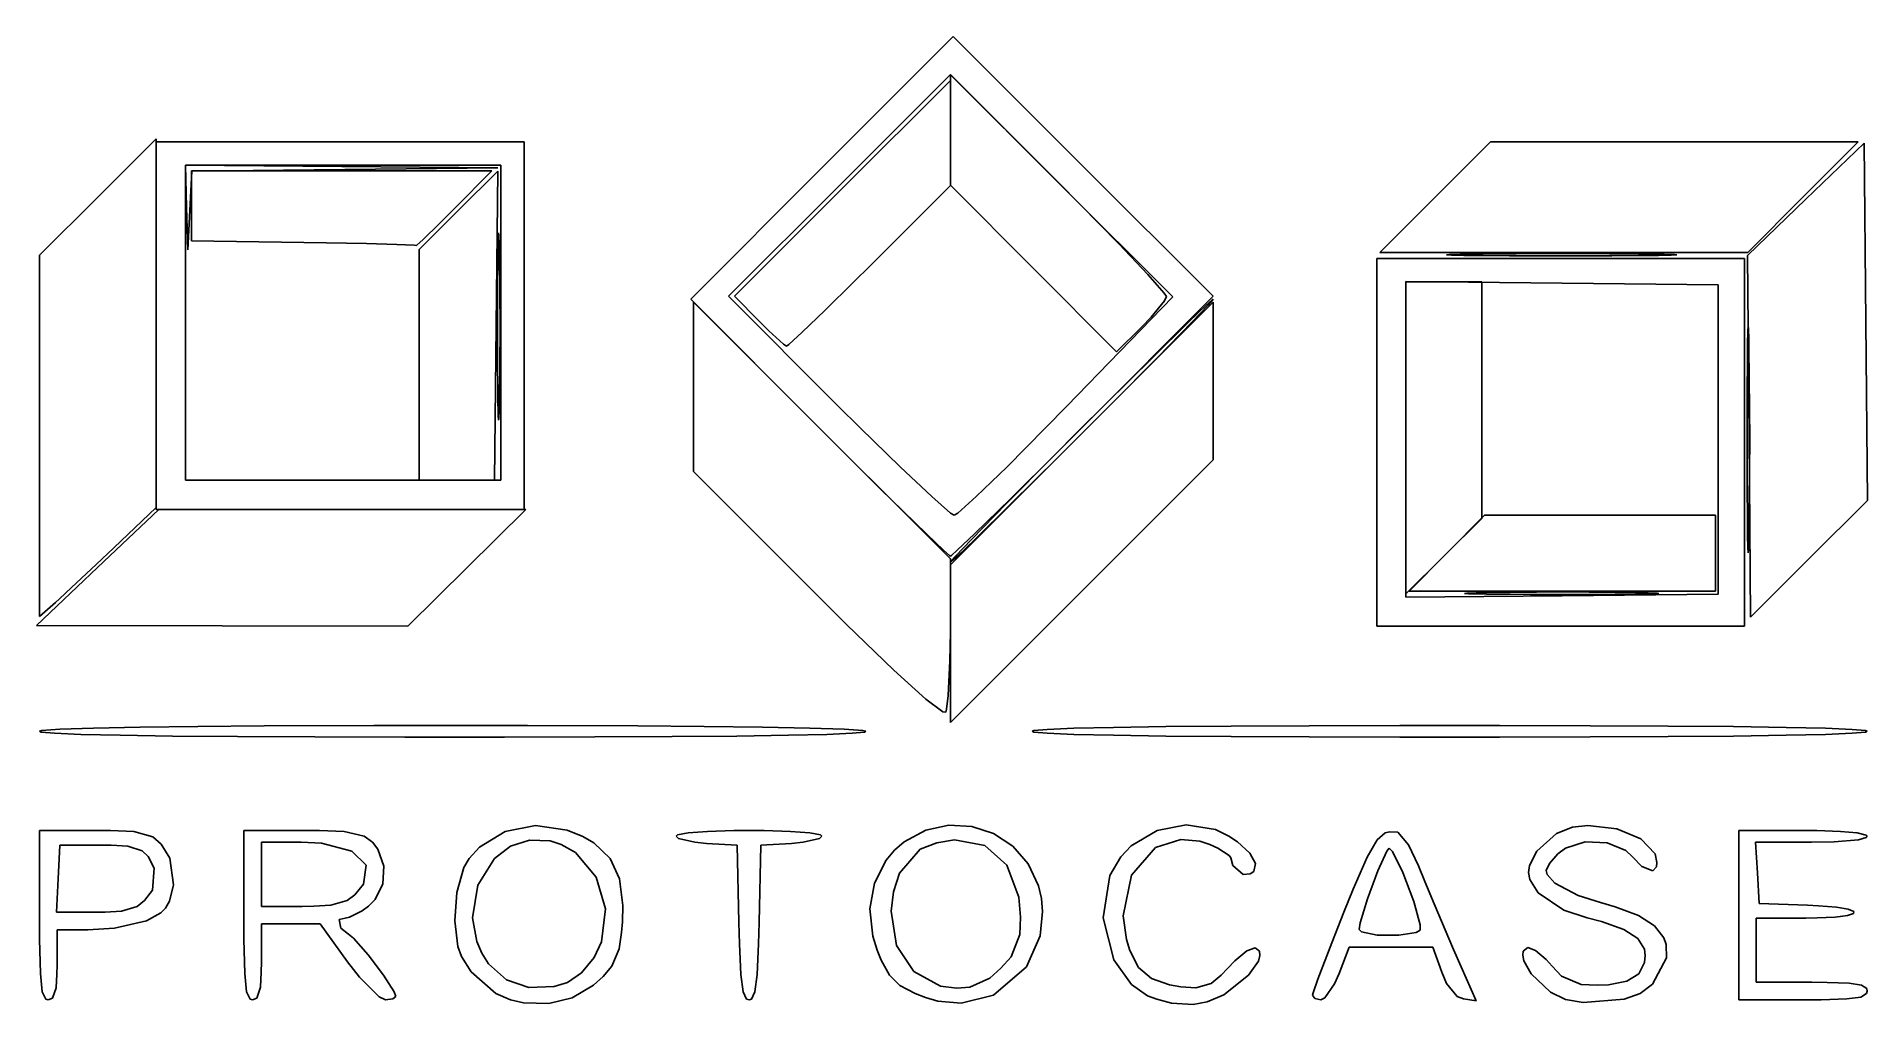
# Model space of a CAD drawing. Extents: x 6 to 319, y 3 to 169.
import ezdxf

# ---------------------------------------------------------------- set-up
doc = ezdxf.new("R2010")
doc.units = 0

msp = doc.modelspace()

# ---------------------------------------------------------------- linework, layer by layer
for p, q in [((140.000184, 146.161912), (162.48351, 168.661907)), ((162.48351, 168.661907), (184.741845, 146.420062)), ((162.006627, 162.148608), (143.003189, 143.164913)), ((143.513735, 142.675448), (162, 161.141454)), ((162, 152.664102), (162, 162.141454)), ((162, 162.141454), (180.5, 143.661728)), ((162, 161.141454), (162, 152.138194)), ((181.033767, 143.121467), (162.006627, 162.148608)), ((16, 141.161728), (26, 151.124205)), ((26, 151.124205), (26, 119.575038)), ((26, 119.161728), (26, 150.661728)), ((26, 150.661728), (57.5, 150.661728)), ((57.5, 150.661728), (89, 150.661728)), ((89, 150.661728), (89, 119.161728)), ((162, 143.18675), (162, 152.664102)), ((162, 152.138194), (162, 143.134934)), ((245, 141.161728), (254.460499, 150.661728)), ((254.460499, 150.661728), (285.960499, 150.661728)), ((285.960499, 150.661728), (317.460499, 150.661728)), ((317.460499, 150.661728), (308, 141.161728)), ((308.5, 140.796543), (318.5, 150.431357)), ((318.5, 150.431357), (318.764783, 119.817423)), ((31.19586, 139.411728), (31, 146.661728)), ((31, 146.661728), (57.75, 146.429063)), ((58, 146.661728), (31, 146.661728)), ((31, 146.661728), (31, 119.661728)), ((32.090627, 145.628698), (31.741174, 138.895213)), ((32, 139.683321), (32, 145.661728)), ((32, 145.661728), (57.721112, 145.661728)), ((58.295313, 145.912548), (32.090627, 145.628698)), ((57.721112, 145.661728), (83.442223, 145.661728)), ((57.75, 146.429063), (84.5, 146.196399)), ((85, 146.661728), (58, 146.661728)), ((84.5, 146.196399), (58.295313, 145.912548)), ((83.442223, 145.661728), (77, 139.161728)), ((77.75, 138.914996), (84.5, 145.614626)), ((84.5, 145.614626), (84.21812, 119.138177)), ((85, 119.661728), (85, 146.661728)), ((117.516858, 123.661918), (140.000184, 146.161912)), ((184.741845, 146.420062), (207.000179, 124.178218)), ((6, 131.199251), (16, 141.161728)), ((143.003189, 143.164913), (123.99975, 124.181219)), ((125.02747, 124.209441), (143.513735, 142.675448)), ((162, 143.134934), (148.237057, 129.398331)), ((176.224735, 128.936592), (162, 143.18675)), ((180.5, 143.661728), (184.21626, 139.928071)), ((200.060908, 124.094327), (181.033767, 143.121467)), ((235.539501, 131.661728), (245, 141.161728)), ((308, 141.161728), (298.539501, 131.661728)), ((31.391721, 132.161728), (31.19586, 139.411728)), ((31.741174, 138.895213), (31.391721, 132.161728)), ((32, 133.704913), (32, 139.683321)), ((71, 132.215367), (77.75, 138.914996)), ((77, 139.161728), (74.496326, 136.655819)), ((184.21626, 139.928071), (190.824951, 133.167805)), ((298.5, 131.161728), (308.5, 140.796543)), ((74.496326, 136.655819), (71.649123, 133.876094)), ((84.549998, 134.349527), (84.599724, 135.033075)), ((84.599724, 135.033075), (84.655523, 134.625108)), ((51.25, 133.410417), (32, 133.704913)), ((55.117509, 133.346624), (51.25, 133.410417)), ((61.998481, 133.207135), (55.117509, 133.346624)), ((67.213571, 133.06604), (61.998481, 133.207135)), ((70.13019, 132.940454), (67.213571, 133.06604)), ((70.528888, 132.888824), (70.13019, 132.940454)), ((70.666178, 132.975871), (70.528888, 132.888824)), ((71.649123, 133.876094), (70.666178, 132.975871)), ((71, 112.438547), (71, 132.215367)), ((84.489595, 131.39148), (84.549998, 134.349527)), ((84.655523, 134.625108), (84.716114, 133.073573)), ((84.716114, 133.073573), (84.747807, 131.852701)), ((84.747807, 131.852701), (84.875816, 118.725228)), ((190.824951, 133.167805), (195.829346, 127.88434)), ((6, 100.256176), (6, 131.199251)), ((84.442261, 124.11294), (84.489595, 131.39148)), ((148.237057, 129.398331), (145.461578, 126.638937)), ((190.449469, 114.686433), (176.224735, 128.936592)), ((235, 99.161728), (235, 130.661728)), ((235, 130.661728), (266.5, 130.661728)), ((267.039501, 131.661728), (235.539501, 131.661728)), ((246.930711, 131.266674), (247.420757, 131.320761)), ((247.782745, 131.218485), (246.930711, 131.266674)), ((247.420757, 131.320761), (249.317225, 131.379505)), ((249.912519, 131.177434), (247.782745, 131.218485)), ((249.317225, 131.379505), (250.812975, 131.410236)), ((253.255692, 131.144761), (249.912519, 131.177434)), ((250.812975, 131.410236), (266.942077, 131.534448)), ((257.747921, 131.121705), (253.255692, 131.144761)), ((263.324866, 131.109508), (257.747921, 131.121705)), ((266.5, 131.107869), (263.324866, 131.109508)), ((269.678382, 131.109364), (266.5, 131.107869)), ((266.5, 130.661728), (298, 130.661728)), ((266.942077, 131.534448), (282.812975, 131.409508)), ((298.539501, 131.661728), (267.039501, 131.661728)), ((275.280343, 131.121307), (269.678382, 131.109364)), ((279.820145, 131.144156), (275.280343, 131.121307)), ((283.230879, 131.176676), (279.820145, 131.144156)), ((282.812975, 131.409508), (284.24496, 131.37871)), ((285.445636, 131.217629), (283.230879, 131.176676)), ((284.24496, 131.37871), (286.019585, 131.319883)), ((286.397508, 131.265777), (285.445636, 131.217629)), ((286.019585, 131.319883), (286.397508, 131.265777)), ((298, 130.661728), (298, 99.161728)), ((298.764783, 100.182608), (298.5, 131.161728)), ((145.461578, 126.638937), (140.465245, 121.731858)), ((195.829346, 127.88434), (198.622412, 124.718557)), ((266.75, 126.428061), (240, 126.694395)), ((240, 126.694395), (240, 99.661728)), ((240, 99.940616), (240, 126.661728)), ((240, 126.661728), (246.5, 126.661728)), ((246.5, 126.661728), (253, 126.661728)), ((253, 126.661728), (253, 106.38284)), ((293.5, 126.161728), (266.75, 126.428061)), ((293.5, 99.661728), (293.5, 126.161728)), ((84.435703, 119.161728), (84.442261, 124.11294)), ((139.499905, 101.661823), (117.516858, 123.661918)), ((118, 108.66173), (118, 123.14468)), ((118, 123.14468), (140, 101.161728)), ((123.99975, 124.181219), (142.740005, 105.421473)), ((129.221943, 119.935585), (125.02747, 124.209441)), ((181.943432, 105.378027), (200.060908, 124.094327)), ((184.5, 100.661728), (207, 123.145059)), ((207.000179, 124.178218), (184.758424, 101.919973)), ((198.662655, 123.390549), (196.38474, 120.594464)), ((198.622412, 124.718557), (199, 124.130073)), ((199, 124.130073), (198.662655, 123.390549)), ((202.850934, 119.805527), (205.819863, 122.645767)), ((206.116384, 122.645767), (203.40904, 119.805527)), ((205.819863, 122.645767), (206.815754, 123.544998)), ((206.917622, 123.544998), (206.116384, 122.645767)), ((206.815754, 123.544998), (206.983331, 123.661728)), ((206.983331, 123.661728), (206.917622, 123.544998)), ((207, 123.145059), (207, 109.645059)), ((26, 119.575038), (26, 88.025872)), ((26, 87.661728), (26, 119.161728)), ((31, 119.661728), (31, 92.661728)), ((84.441865, 114.197901), (84.435703, 119.161728)), ((85, 92.661728), (85, 119.661728)), ((89, 119.161728), (89, 87.661728)), ((130.892308, 118.276126), (129.221943, 119.935585)), ((140.465245, 121.731858), (136.599204, 118.015999)), ((196.38474, 120.594464), (194.724735, 118.882288)), ((196.633764, 113.719101), (202.850934, 119.805527)), ((203.40904, 119.805527), (197.462377, 113.719101)), ((318.764783, 119.817423), (319.029566, 89.203489)), ((84.21812, 119.138177), (83.936241, 92.661728)), ((84.875816, 118.725228), (84.746768, 105.852701)), ((133.408952, 115.998962), (130.892308, 118.276126)), ((136.599204, 118.015999), (134.332403, 115.942094)), ((194.724735, 118.882288), (190.449469, 114.686433)), ((298.482086, 112.73642), (298.514756, 116.060608)), ((298.514756, 116.060608), (298.555851, 118.198932)), ((298.555851, 118.198932), (298.604128, 119.086792)), ((298.604128, 119.086792), (298.658347, 118.659589)), ((298.658347, 118.659589), (298.717266, 116.852722)), ((298.717266, 116.852722), (298.7481, 115.411728)), ((84.488614, 106.82605), (84.441865, 114.197901)), ((133.945265, 115.661728), (133.408952, 115.998962)), ((134.332403, 115.942094), (133.945265, 115.661728)), ((188.526632, 105.681503), (196.633764, 113.719101)), ((197.462377, 113.719101), (189.506222, 105.681503)), ((298.7481, 115.411728), (298.872958, 99.661728)), ((71, 92.661728), (71, 112.438547)), ((298.459081, 108.290967), (298.482086, 112.73642)), ((84.548775, 103.748428), (84.488614, 106.82605)), ((118, 94.17878), (118, 108.66173)), ((207, 109.645059), (207, 96.145059)), ((298.446984, 102.788849), (298.459081, 108.290967)), ((84.598443, 102.966303), (84.548775, 103.748428)), ((84.71498, 104.694789), (84.65427, 103.26356)), ((84.746768, 105.852701), (84.71498, 104.694789)), ((142.740005, 105.421473), (146.528465, 101.653036)), ((178.280076, 101.618318), (181.943432, 105.378027)), ((184, 101.161728), (188.526632, 105.681503)), ((189.506222, 105.681503), (185, 101.161728)), ((253, 106.38284), (253, 86.103951)), ((84.65427, 103.26356), (84.598443, 102.966303)), ((143.926385, 97.242468), (139.499905, 101.661823)), ((140, 101.161728), (162, 79.178776)), ((146.528465, 101.653036), (153.400054, 94.951557)), ((162, 78.178397), (184.5, 100.661728)), ((171.63096, 94.932358), (178.280076, 101.618318)), ((179.493778, 96.641953), (184, 101.161728)), ((184.758424, 101.919973), (180.279975, 97.448761)), ((185, 101.161728), (180.473368, 96.641953)), ((298.445414, 99.661728), (298.446984, 102.788849)), ((6, 69.3131), (6, 100.256176)), ((151.857347, 89.383449), (143.926385, 97.242468)), ((180.279975, 97.448761), (172.256596, 89.497525)), ((235, 67.661728), (235, 99.161728)), ((240, 73.219505), (240, 99.940616)), ((240, 99.661728), (240, 72.629061)), ((293.5, 73.161728), (293.5, 99.661728)), ((298, 99.161728), (298, 67.661728)), ((298.446984, 96.534607), (298.445414, 99.661728)), ((298.872958, 99.661728), (298.7481, 83.911728)), ((299.029566, 69.203489), (298.764783, 100.182608)), ((139.210204, 72.951354), (118, 94.17878)), ((153.400054, 94.951557), (158.786704, 89.876899)), ((166.412776, 89.869453), (171.63096, 94.932358)), ((171.537623, 88.604355), (179.493778, 96.641953)), ((180.473368, 96.641953), (172.366236, 88.604355)), ((207, 96.145059), (184.5, 73.661728)), ((298.459081, 91.032489), (298.446984, 96.534607)), ((31, 92.661728), (58, 92.661728)), ((58, 92.661728), (85, 92.661728)), ((77.46812, 92.661728), (71, 92.661728)), ((83.936241, 92.661728), (77.46812, 92.661728)), ((298.482086, 86.587036), (298.459081, 91.032489)), ((26, 88.025872), (18.731213, 81.0938)), ((157.943747, 83.432252), (151.857347, 89.383449)), ((158.786704, 89.876899), (162.035016, 87.044617)), ((163.25849, 87.043731), (166.412776, 89.869453)), ((165.59096, 82.517929), (171.537623, 88.604355)), ((172.256596, 89.497525), (166.100213, 83.476495)), ((172.366236, 88.604355), (166.149066, 82.517929)), ((319.029566, 89.203489), (309.029566, 79.203489)), ((15.951731, 77.711583), (26.403461, 87.661728)), ((57.5, 87.661728), (26, 87.661728)), ((26.403461, 87.661728), (57.856082, 87.661728)), ((89, 87.661728), (57.5, 87.661728)), ((57.856082, 87.661728), (89.308703, 87.661728)), ((89.308703, 87.661728), (79.196219, 77.661728)), ((162.035016, 87.044617), (162.653108, 86.661728)), ((162.653108, 86.661728), (163.25849, 87.043731)), ((253, 86.103951), (246.5, 79.661728)), ((247, 80.161728), (253.442223, 86.661728)), ((253.442223, 86.661728), (273.221112, 86.661728)), ((273.221112, 86.661728), (293, 86.661728)), ((293, 86.661728), (293, 80.161728)), ((298.514756, 83.262848), (298.482086, 86.587036)), ((160.853933, 80.655116), (157.943747, 83.432252)), ((162.883616, 79.677689), (165.59096, 82.517929)), ((166.100213, 83.476495), (163.15737, 80.666772)), ((166.149066, 82.517929), (163.180137, 79.677689)), ((298.555851, 81.124524), (298.514756, 83.262848)), ((298.717266, 82.470734), (298.658347, 80.663867)), ((298.7481, 83.911728), (298.717266, 82.470734)), ((18.731213, 81.0938), (15.69337, 78.210913)), ((161.833112, 79.775864), (160.853933, 80.655116)), ((161.999811, 79.661728), (161.833112, 79.775864)), ((162, 79.178776), (161.984687, 66.670252)), ((162.167852, 79.777203), (161.999811, 79.661728)), ((162.184246, 78.778458), (162.016669, 78.661728)), ((162.016669, 78.661728), (162.082378, 78.778458)), ((162.082378, 78.778458), (162.883616, 79.677689)), ((163.15737, 80.666772), (162.167852, 79.777203)), ((163.180137, 79.677689), (162.184246, 78.778458)), ((246.5, 79.661728), (240, 73.219505)), ((240.557777, 73.661728), (247, 80.161728)), ((293, 80.161728), (293, 73.661728)), ((298.604128, 80.236664), (298.555851, 81.124524)), ((298.658347, 80.663867), (298.604128, 80.236664)), ((309.029566, 79.203489), (299.029566, 69.203489)), ((5.5, 67.761438), (15.951731, 77.711583)), ((15.69337, 78.210913), (11.501292, 74.278502)), ((79.196219, 77.661728), (69.083736, 67.661728)), ((162, 64.678397), (162, 78.178397)), ((9.428213, 72.365892), (8.731213, 71.737414)), ((11.501292, 74.278502), (9.428213, 72.365892)), ((144.222113, 67.966144), (139.210204, 72.951354)), ((184.5, 73.661728), (162, 51.178397)), ((240, 72.629061), (266.75, 72.895395)), ((266.778888, 73.661728), (240.557777, 73.661728)), ((250.012383, 73.262464), (250.434048, 73.317935)), ((250.723996, 73.213033), (250.012383, 73.262464)), ((250.434048, 73.317935), (252.043092, 73.378173)), ((253.797966, 73.152992), (250.723996, 73.213033)), ((252.043092, 73.378173), (253.309787, 73.409682)), ((253.309787, 73.409682), (266.937574, 73.536967)), ((261.358129, 73.105953), (253.797966, 73.152992)), ((266.5, 73.099445), (261.358129, 73.105953)), ((271.654516, 73.105581), (266.5, 73.099445)), ((266.75, 72.895395), (293.5, 73.161728)), ((293, 73.661728), (266.778888, 73.661728)), ((266.937574, 73.536967), (280.309787, 73.408708)), ((279.30822, 73.152071), (271.654516, 73.105581)), ((282.50206, 73.211885), (279.30822, 73.152071)), ((280.309787, 73.408708), (281.513368, 73.37711)), ((281.513368, 73.37711), (283.001809, 73.31676)), ((283.312493, 73.261262), (282.50206, 73.211885)), ((283.001809, 73.31676), (283.312493, 73.261262)), ((8.731213, 71.737414), (6, 69.3131)), ((37.291868, 67.711583), (5.5, 67.761438)), ((69.083736, 67.661728), (37.291868, 67.711583)), ((152.287225, 60.141634), (144.222113, 67.966144)), ((161.984687, 66.670252), (161.91763, 61.717248)), ((266.5, 67.661728), (235, 67.661728)), ((298, 67.661728), (266.5, 67.661728)), ((162, 51.178397), (162, 64.678397)), ((157.765109, 55.156146), (152.287225, 60.141634)), ((161.91763, 61.717248), (161.629759, 55.766897)), ((160.685026, 52.98305), (157.765109, 55.156146)), ((161.350781, 53.44298), (161.194891, 52.942827)), ((161.629759, 55.766897), (161.350781, 53.44298)), ((9.477388, 50.013537), (15.231493, 50.207639)), ((15.231493, 50.207639), (23.255005, 50.369391)), ((23.255005, 50.369391), (33.137123, 50.498792)), ((33.137123, 50.498792), (44.467045, 50.595843)), ((44.467045, 50.595843), (63.27793, 50.680762)), ((63.27793, 50.680762), (89.592272, 50.680762)), ((89.592272, 50.680762), (108.45564, 50.595843)), ((108.45564, 50.595843), (119.845543, 50.498792)), ((119.845543, 50.498792), (129.807635, 50.369391)), ((129.807635, 50.369391), (137.931116, 50.207639)), ((137.931116, 50.207639), (143.805182, 50.013537)), ((161.194891, 52.942827), (160.685026, 52.98305)), ((178.570801, 49.998109), (183.116699, 50.18494)), ((183.116699, 50.18494), (189.900879, 50.34145)), ((189.900879, 50.34145), (198.899902, 50.46731)), ((198.899902, 50.46731), (210.090332, 50.562194)), ((210.090332, 50.562194), (223.44873, 50.625773)), ((223.44873, 50.625773), (238.95166, 50.657719)), ((238.95166, 50.657719), (247.5, 50.661728)), ((247.5, 50.661728), (256.04834, 50.657719)), ((256.04834, 50.657719), (271.55127, 50.625773)), ((271.55127, 50.625773), (284.909668, 50.562194)), ((284.909668, 50.562194), (296.100098, 50.46731)), ((296.100098, 50.46731), (305.099121, 50.34145)), ((305.099121, 50.34145), (311.883301, 50.18494)), ((311.883301, 50.18494), (316.429199, 49.998109)), ((6, 49.661728), (6.403493, 49.787085)), ((6.284899, 49.54218), (6, 49.661728)), ((8.555297, 49.325368), (6.284899, 49.54218)), ((6.403493, 49.787085), (9.477388, 50.013537)), ((13.073634, 49.138541), (8.555297, 49.325368)), ((19.816472, 48.98203), (13.073634, 49.138541)), ((28.760373, 48.856164), (19.816472, 48.98203)), ((39.881899, 48.761274), (28.760373, 48.856164)), ((53.157613, 48.697688), (39.881899, 48.761274)), ((68.564077, 48.665737), (53.157613, 48.697688)), ((77.059017, 48.661728), (68.564077, 48.665737)), ((85.619417, 48.665674), (77.059017, 48.661728)), ((101.091503, 48.697191), (85.619417, 48.665674)), ((114.357908, 48.760106), (101.091503, 48.697191)), ((125.409757, 48.854292), (114.357908, 48.760106)), ((134.238175, 48.979622), (125.409757, 48.854292)), ((140.834288, 49.135972), (134.238175, 48.979622)), ((145.189223, 49.323215), (140.834288, 49.135972)), ((143.805182, 50.013537), (147.019032, 49.787085)), ((147.294103, 49.541225), (145.189223, 49.323215)), ((147.019032, 49.787085), (147.5, 49.661728)), ((147.5, 49.661728), (147.294103, 49.541225)), ((176, 49.661728), (176.286621, 49.781285)), ((176.286621, 49.542171), (176, 49.661728)), ((176.286621, 49.781285), (178.570801, 49.998109)), ((178.570801, 49.325347), (176.286621, 49.542171)), ((183.116699, 49.138516), (178.570801, 49.325347)), ((189.900879, 48.982006), (183.116699, 49.138516)), ((198.899902, 48.856146), (189.900879, 48.982006)), ((210.090332, 48.761262), (198.899902, 48.856146)), ((223.44873, 48.697683), (210.090332, 48.761262)), ((238.95166, 48.665737), (223.44873, 48.697683)), ((247.5, 48.661728), (238.95166, 48.665737)), ((256.04834, 48.665737), (247.5, 48.661728)), ((271.55127, 48.697683), (256.04834, 48.665737)), ((284.909668, 48.761262), (271.55127, 48.697683)), ((296.100098, 48.856146), (284.909668, 48.761262)), ((305.099121, 48.982006), (296.100098, 48.856146)), ((311.883301, 49.138516), (305.099121, 48.982006)), ((316.429199, 49.325347), (311.883301, 49.138516)), ((316.429199, 49.998109), (318.713379, 49.781285)), ((318.713379, 49.542171), (316.429199, 49.325347)), ((318.713379, 49.781285), (319, 49.661728)), ((319, 49.661728), (318.713379, 49.542171)), ((6, 18.161728), (6, 32.661728)), ((6, 32.661728), (15.325686, 32.661728)), ((15.325686, 32.661728), (18.166499, 32.648345)), ((18.166499, 32.648345), (22.160178, 32.482705)), ((22.160178, 32.482705), (25.386151, 31.594163)), ((25.386151, 31.594163), (26.825686, 30.347277)), ((41, 18.161728), (41, 32.661728)), ((41, 32.661728), (51, 32.661728)), ((51, 32.661728), (53.932812, 32.646884)), ((53.932812, 32.646884), (58.148437, 32.485947)), ((58.148437, 32.485947), (61.6125, 31.705478)), ((61.6125, 31.705478), (63, 30.661728)), ((81.321442, 29.823569), (85.74667, 32.515828)), ((85.74667, 32.515828), (90.927726, 33.520838)), ((90.927726, 33.520838), (96.363007, 32.741298)), ((96.363007, 32.741298), (99.019231, 31.651917)), ((99.019231, 31.651917), (100.898341, 30.547621)), ((115, 31.713987), (115.241503, 31.911599)), ((115.414258, 31.322147), (115, 31.713987)), ((115.241503, 31.911599), (117.054754, 32.253994)), ((117.054754, 32.253994), (120.377714, 32.505938)), ((120.377714, 32.505938), (124.893648, 32.643417)), ((124.893648, 32.643417), (127.5, 32.661728)), ((127.5, 32.661728), (130.106352, 32.643417)), ((130.106352, 32.643417), (134.622286, 32.505938)), ((134.622286, 32.505938), (137.945246, 32.253994)), ((137.945246, 32.253994), (139.758497, 31.911599)), ((140, 31.713987), (139.585742, 31.322147)), ((139.758497, 31.911599), (140, 31.713987)), ((154.090927, 30.729198), (157.772181, 32.734348)), ((157.772181, 32.734348), (161.694862, 33.589909)), ((161.694862, 33.589909), (165.634909, 33.369302)), ((165.634909, 33.369302), (169.368261, 32.145948)), ((169.368261, 32.145948), (172.670857, 29.993267)), ((192.972819, 30.039386), (197.394766, 32.669219)), ((197.394766, 32.669219), (202.388955, 33.633288)), ((202.388955, 33.633288), (207.37618, 32.819783)), ((207.37618, 32.819783), (209.686178, 31.711501)), ((209.686178, 31.711501), (211.138172, 30.73519)), ((235.049402, 31.071281), (236.461, 32.273183)), ((236.461, 32.273183), (237.205247, 32.459684)), ((237.205247, 32.459684), (238.604785, 32.356762)), ((238.604785, 32.356762), (240.469427, 30.195398)), ((262.40245, 29.128962), (265.789794, 32.169925)), ((265.789794, 32.169925), (268.543331, 33.235835)), ((268.543331, 33.235835), (271.131466, 33.514616)), ((271.131466, 33.514616), (276.128149, 32.976596)), ((276.128149, 32.976596), (280.232202, 31.252239)), ((297, 18.161728), (297, 32.661728)), ((297, 32.661728), (308, 32.661728)), ((308, 32.661728), (310.386719, 32.643617)), ((310.386719, 32.643617), (314.410156, 32.505123)), ((314.410156, 32.505123), (317.277344, 32.244469)), ((317.277344, 32.244469), (318.800781, 31.878702)), ((318.823402, 31.447391), (317.480932, 31.083023)), ((318.800781, 31.878702), (319, 31.661728)), ((319, 31.661728), (318.823402, 31.447391)), ((9.5, 30.161728), (9.200096, 24.411728)), ((16.330663, 30.161728), (9.5, 30.161728)), ((18.247325, 30.14368), (16.330663, 30.161728)), ((21.098016, 29.967711), (18.247325, 30.14368)), ((23.588595, 29.196169), (21.098016, 29.967711)), ((24.580663, 28.220598), (23.588595, 29.196169)), ((25.650879, 26.235723), (24.580663, 28.220598)), ((26.825686, 30.347277), (28.292174, 27.906513)), ((50.777494, 30.661728), (44, 30.661728)), ((44, 30.661728), (44, 25.161728)), ((54.283825, 30.479981), (50.777494, 30.661728)), ((59.45978, 29.131749), (54.283825, 30.479981)), ((61.946, 26.705512), (59.45978, 29.131749)), ((63, 30.661728), (63.96305, 29.443793)), ((63.96305, 29.443793), (64.978191, 26.580435)), ((79.549013, 27.875127), (81.321442, 29.823569)), ((86.67602, 29.965822), (83.935198, 27.882814)), ((89.904337, 31.040112), (86.67602, 29.965822)), ((93.466591, 30.894992), (89.904337, 31.040112)), ((95.324958, 30.299312), (93.466591, 30.894992)), ((97.76493, 28.900811), (95.324958, 30.299312)), ((101.321796, 24.672378), (97.76493, 28.900811)), ((100.898341, 30.547621), (103.698421, 27.879895)), ((118.211523, 30.656132), (115.414258, 31.322147)), ((120.25, 30.463987), (118.211523, 30.656132)), ((125.5, 30.161728), (120.25, 30.463987)), ((125.779025, 16.911728), (125.5, 30.161728)), ((129.5, 30.161728), (129.220975, 16.911728)), ((134.75, 30.463987), (129.5, 30.161728)), ((136.788477, 30.656132), (134.75, 30.463987)), ((139.585742, 31.322147), (136.788477, 30.656132)), ((150.967241, 27.579849), (152.410855, 29.272583)), ((152.410855, 29.272583), (154.090927, 30.729198)), ((156.824727, 29.452363), (153.251343, 25.3857)), ((159.649909, 30.575508), (156.824727, 29.452363)), ((162.665851, 31.08959), (159.649909, 30.575508)), ((167.860516, 30.122049), (162.665851, 31.08959)), ((171.657869, 26.743589), (167.860516, 30.122049)), ((172.670857, 29.993267), (175.318636, 26.984682)), ((191.157437, 28.134747), (192.972819, 30.039386)), ((197.122365, 29.732826), (193.008481, 25.034438)), ((201.444079, 31.139557), (197.122365, 29.732826)), ((204.708319, 30.834424), (201.444079, 31.139557)), ((206.414245, 30.262005), (204.708319, 30.834424)), ((207.807735, 29.617067), (206.414245, 30.262005)), ((209.726429, 28.391997), (207.807735, 29.617067)), ((210.015313, 27.962755), (209.726429, 28.391997)), ((211.138172, 30.73519), (213.27403, 28.767359)), ((213.27403, 28.767359), (214.26839, 26.98907)), ((233.372851, 28.116543), (235.049402, 31.071281)), ((236.724729, 29.138282), (235.215842, 25.736735)), ((237.140336, 29.661728), (236.724729, 29.138282)), ((237.691744, 29.100004), (237.140336, 29.661728)), ((239.446716, 25.485651), (237.691744, 29.100004)), ((240.469427, 30.195398), (242.130485, 26.606654)), ((261.171013, 26.686611), (262.40245, 29.128962)), ((266, 28.661728), (264.5875, 27.001006)), ((267.322237, 29.651474), (266, 28.661728)), ((270.719988, 30.709038), (267.322237, 29.651474)), ((274.43823, 30.564036), (270.719988, 30.709038)), ((277.656313, 29.248471), (274.43823, 30.564036)), ((278.82134, 28.161728), (277.656313, 29.248471)), ((280.232202, 31.252239), (282.659808, 28.670874)), ((282.659808, 28.670874), (283, 27.161728)), ((309.44774, 30.661728), (299.895481, 30.661728)), ((299.895481, 30.661728), (300.19774, 25.411728)), ((313.345604, 30.734042), (309.44774, 30.661728)), ((317.480932, 31.083023), (313.345604, 30.734042)), ((25.360665, 22.457823), (25.650879, 26.235723)), ((28.292174, 27.906513), (28.928635, 23.373265)), ((44, 25.161728), (44, 19.661728)), ((61.453536, 23.48325), (61.946, 26.705512)), ((64.978191, 26.580435), (64.802009, 23.547941)), ((77.468838, 22.062915), (78.664375, 26.31128)), ((78.664375, 26.31128), (79.549013, 27.875127)), ((83.935198, 27.882814), (81.073929, 23.327852)), ((103.698421, 27.879895), (105.321094, 24.384336)), ((148.972179, 23.666062), (150.967241, 27.579849)), ((153.251343, 25.3857), (152.243722, 22.146954)), ((173.720686, 21.254234), (171.657869, 26.743589)), ((175.318636, 26.984682), (177.087535, 23.193612)), ((189.318153, 24.967911), (191.157437, 28.134747)), ((210.330689, 26.658181), (210.015313, 27.962755)), ((212.157045, 25.142866), (210.330689, 26.658181)), ((213.311636, 25.227819), (212.157045, 25.142866)), ((213.980458, 25.652114), (213.311636, 25.227819)), ((214.26839, 26.98907), (213.980458, 25.652114)), ((230.990375, 22.631801), (233.372851, 28.116543)), ((235.215842, 25.736735), (233.447598, 20.942351)), ((241.331692, 20.504399), (239.446716, 25.485651)), ((242.130485, 26.606654), (243.234107, 23.959684)), ((261, 25.481415), (261.171013, 26.686611)), ((261.194643, 24.298938), (261, 25.481415)), ((264.5875, 27.001006), (264, 25.816715)), ((264, 25.816715), (264.172791, 25.115292)), ((264.172791, 25.115292), (265.484498, 23.656428)), ((280.403107, 26.505115), (278.82134, 28.161728)), ((282.258378, 25.741608), (280.403107, 26.505115)), ((282.910753, 26.43754), (282.258378, 25.741608)), ((283, 27.161728), (282.910753, 26.43754)), ((300.19774, 25.411728), (300.5, 20.161728)), ((9.200096, 24.411728), (8.900192, 18.661728)), ((24, 20.661728), (25.360665, 22.457823)), ((28.928635, 23.373265), (28.257913, 20.538056)), ((60, 21.661728), (61.453536, 23.48325)), ((64.802009, 23.547941), (63.462452, 20.827334)), ((77.104318, 17.201028), (77.468838, 22.062915)), ((81.073929, 23.327852), (80.173294, 17.68843)), ((102.900243, 19.269016), (101.321796, 24.672378)), ((105.321094, 24.384336), (105.88649, 19.802156)), ((148.201522, 19.24768), (148.972179, 23.666062)), ((152.243722, 22.146954), (151.825696, 18.867615)), ((177.087535, 23.193612), (177.572386, 21.027589)), ((188.144701, 17.683366), (189.318153, 24.967911)), ((193.008481, 25.034438), (191.58267, 18.028504)), ((229.396612, 18.697815), (230.990375, 22.631801)), ((243.234107, 23.959684), (244.843124, 20.084205)), ((262.65543, 21.988936), (261.194643, 24.298938)), ((267.043593, 19.034256), (262.65543, 21.988936)), ((265.484498, 23.656428), (269.514267, 21.536374)), ((17.249869, 18.682333), (20.027783, 18.874546)), ((20.027783, 18.874546), (22.725666, 19.677236)), ((22.725666, 19.677236), (24, 20.661728)), ((27.580452, 19.374117), (26.771833, 18.547931)), ((28.257913, 20.538056), (27.580452, 19.374117)), ((44, 19.661728), (51, 19.661728)), ((51, 19.661728), (52.947266, 19.681259)), ((52.947266, 19.681259), (55.910993, 19.867643)), ((55.910993, 19.867643), (58.707589, 20.666192)), ((58.707589, 20.666192), (60, 21.661728)), ((61.234357, 18.929564), (59.103107, 17.825267)), ((62.365141, 19.734308), (61.234357, 18.929564)), ((63.462452, 20.827334), (62.365141, 19.734308)), ((102.243094, 13.571101), (102.900243, 19.269016)), ((105.88649, 19.802156), (105.810251, 17.022712)), ((148.697096, 14.564497), (148.201522, 19.24768)), ((151.825696, 18.867615), (152.748776, 12.995737)), ((173.996262, 17.811728), (173.720686, 21.254234)), ((177.768616, 18.812107), (177.362832, 14.651477)), ((177.572386, 21.027589), (177.768616, 18.812107)), ((233.447598, 20.942351), (232.193055, 16.851179)), ((242.459227, 16.501415), (241.331692, 20.504399)), ((244.843124, 20.084205), (248.152226, 12.294469)), ((271.05898, 17.694747), (267.043593, 19.034256)), ((269.514267, 21.536374), (273.300948, 20.330496)), ((273.300948, 20.330496), (275.819163, 19.617811)), ((275.819163, 19.617811), (279.823102, 18.086585)), ((300.5, 20.161728), (308.75, 19.871286)), ((308.75, 19.871286), (310.664122, 19.783219)), ((310.664122, 19.783219), (313.713426, 19.524848)), ((313.713426, 19.524848), (315.727755, 19.188737)), ((315.727755, 19.188737), (316.711441, 18.813178)), ((316.711441, 18.813178), (316.668818, 18.436465)), ((6.012594, 14.029566), (6, 18.161728)), ((8.900192, 18.661728), (15.450096, 18.661728)), ((18.863519, 15.915257), (14.256602, 15.661728)), ((15.450096, 18.661728), (17.249869, 18.682333)), ((24.323665, 17.179082), (18.863519, 15.915257)), ((26.771833, 18.547931), (24.323665, 17.179082)), ((41.012594, 14.029566), (41, 18.161728)), ((49.024268, 16.661728), (44, 16.661728)), ((44, 16.661728), (44, 10.161728)), ((54.048536, 16.661728), (49.024268, 16.661728)), ((58.762535, 10.161728), (54.048536, 16.661728)), ((58.365141, 17.661728), (57.312247, 17.433552)), ((57.312247, 17.433552), (57.616603, 15.956559)), ((57.616603, 15.956559), (58.925989, 14.940022)), ((59.103107, 17.825267), (58.365141, 17.661728)), ((77.650053, 12.78247), (77.104318, 17.201028)), ((80.173294, 17.68843), (80.918043, 13.677494)), ((105.810251, 17.022712), (105.671124, 15.198712)), ((125.869977, 13.257393), (125.779025, 16.911728)), ((129.220975, 16.911728), (129.130023, 13.257393)), ((173.891802, 14.864015), (173.996262, 17.811728)), ((189.955499, 10.535816), (188.144701, 17.683366)), ((191.58267, 18.028504), (192.151948, 13.973314)), ((227.301209, 13.408003), (229.396612, 18.697815)), ((232.193055, 16.851179), (232, 15.724312)), ((232, 15.724312), (232.416366, 15.286992)), ((242.461627, 15.599639), (242.459227, 16.501415)), ((273.51618, 17.069529), (271.05898, 17.694747)), ((277.311596, 15.716107), (273.51618, 17.069529)), ((279.718928, 14.15813), (277.311596, 15.716107)), ((279.823102, 18.086585), (282.562426, 16.342897)), ((282.562426, 16.342897), (284.171581, 14.301167)), ((297, 3.661728), (297, 18.161728)), ((308.5, 17.661728), (300, 17.661728)), ((300, 17.661728), (300, 12.161728)), ((310.426416, 17.682325), (308.5, 17.661728)), ((313.521973, 17.832746), (310.426416, 17.682325)), ((315.604218, 18.09689), (313.521973, 17.832746)), ((316.668818, 18.436465), (315.604218, 18.09689)), ((6.141231, 8.202744), (6.012594, 14.029566)), ((14.256602, 15.661728), (9, 15.661728)), ((9, 15.661728), (9, 9.661728)), ((41.141231, 8.202744), (41.012594, 14.029566)), ((58.925989, 14.940022), (59.789285, 14.209184)), ((59.789285, 14.209184), (62.271013, 11.391002)), ((78.289028, 11.069704), (77.650053, 12.78247)), ((80.918043, 13.677494), (81.751554, 11.675639)), ((100.995802, 10.886802), (102.243094, 13.571101)), ((105.671124, 15.198712), (105.259359, 12.397917)), ((126.114666, 7.997407), (125.869977, 13.257393)), ((129.130023, 13.257393), (128.885334, 7.997407)), ((149.43279, 12.198543), (148.697096, 14.564497)), ((152.748776, 12.995737), (155.702751, 8.516643)), ((172.405549, 11.034888), (173.891802, 14.864015)), ((177.362832, 14.651477), (175.016958, 9.307482)), ((192.151948, 13.973314), (192.712632, 12.100002)), ((212.780798, 12.034332), (214.189614, 12.593907)), ((214.189614, 12.593907), (214.908682, 11.985044)), ((224.924908, 7.194071), (227.301209, 13.408003)), ((230.271716, 12.661728), (228.55315, 8.161728)), ((237.429203, 12.661728), (230.271716, 12.661728)), ((232.416366, 15.286992), (235.09697, 14.760924)), ((235.09697, 14.760924), (238.796246, 14.716839)), ((244.586691, 12.661728), (237.429203, 12.661728)), ((238.796246, 14.716839), (241.780003, 15.175404)), ((241.780003, 15.175404), (242.461627, 15.599639)), ((246.131, 8.411728), (244.586691, 12.661728)), ((260.101667, 12.025733), (260.857178, 12.621251)), ((260.857178, 12.621251), (262.220438, 12.114193)), ((280.862854, 12.31491), (279.718928, 14.15813)), ((284.171581, 14.301167), (284.594359, 13.141793)), ((284.594359, 13.141793), (284.616512, 10.884628)), ((9, 9.661728), (8.983398, 8.064072)), ((44, 10.161728), (43.983924, 8.414983)), ((60.780505, 7.56135), (58.762535, 10.161728)), ((62.271013, 11.391002), (64.919547, 7.878283)), ((79.926421, 8.460922), (78.289028, 11.069704)), ((81.751554, 11.675639), (82.906617, 9.812233)), ((82.906617, 9.812233), (85.957956, 7.088495)), ((98.832255, 8.287458), (100.995802, 10.886802)), ((104.005606, 9.45806), (102.510557, 7.672747)), ((105.259359, 12.397917), (104.005606, 9.45806)), ((150.133519, 10.47184), (149.43279, 12.198543)), ((151.550947, 7.894309), (150.133519, 10.47184)), ((170.6, 9.061728), (172.405549, 11.034888)), ((193.015093, 6.279165), (189.955499, 10.535816)), ((192.712632, 12.100002), (194.215715, 9.212939)), ((209.441225, 9.030731), (210.71283, 10.318471)), ((210.71283, 10.318471), (212.780798, 12.034332)), ((214.751317, 10.25937), (213.037108, 7.887663)), ((215, 11.238651), (214.751317, 10.25937)), ((214.908682, 11.985044), (215, 11.238651)), ((248.152226, 12.294469), (249.444738, 9.339652)), ((260, 11.296587), (260.101667, 12.025733)), ((260.179462, 10.320442), (260, 11.296587)), ((261.447504, 8.103666), (260.179462, 10.320442)), ((262.220438, 12.114193), (264.037257, 10.561909)), ((264.037257, 10.561909), (265.067568, 9.411728)), ((265.067568, 9.411728), (266.660478, 7.695456)), ((279.861744, 8.129229), (280.874584, 10.049976)), ((281, 11.26112), (280.862854, 12.31491)), ((280.874584, 10.049976), (281, 11.26112)), ((284.616512, 10.884628), (282.201212, 6.337865)), ((300, 12.161728), (300, 6.661728)), ((6.46976, 5.026962), (6.141231, 8.202744)), ((8.983398, 8.064072), (8.833008, 5.712509)), ((41.46976, 5.026962), (41.141231, 8.202744)), ((43.983924, 8.414983), (43.836388, 5.858994)), ((64.180013, 4.149102), (60.780505, 7.56135)), ((64.919547, 7.878283), (66.726836, 5.007989)), ((84.120708, 4.755555), (79.926421, 8.460922)), ((85.957956, 7.088495), (89.786778, 5.774529)), ((94.140122, 5.957147), (96.434441, 6.636802)), ((96.434441, 6.636802), (98.832255, 8.287458)), ((102.510557, 7.672747), (100.880234, 6.18167)), ((126.501264, 5.020948), (126.114666, 7.997407)), ((128.885334, 7.997407), (128.498736, 5.020948)), ((153.354362, 6.127276), (151.550947, 7.894309)), ((155.702751, 8.516643), (160.310083, 6.002793)), ((165.294551, 5.805316), (168.733281, 7.367493)), ((168.733281, 7.367493), (170.6, 9.061728)), ((175.016958, 9.307482), (169.369902, 4.475564)), ((195.764959, 4.362224), (193.015093, 6.279165)), ((194.215715, 9.212939), (196.408853, 7.315254)), ((196.408853, 7.315254), (199.509364, 6.218905)), ((204.048631, 5.72463), (206.634709, 6.436709)), ((206.634709, 6.436709), (208.358821, 7.909082)), ((208.358821, 7.909082), (209.441225, 9.030731)), ((213.037108, 7.887663), (208.799967, 4.502713)), ((224.110146, 4.880524), (224.924908, 7.194071)), ((227.77403, 6.414462), (226.103206, 4.016806)), ((228.55315, 8.161728), (227.77403, 6.414462)), ((246.955465, 6.468956), (246.131, 8.411728)), ((248.78049, 4.229469), (246.955465, 6.468956)), ((249.444738, 9.339652), (252.038531, 3.517577)), ((264.784115, 4.98569), (261.447504, 8.103666)), ((266.660478, 7.695456), (270.031911, 6.26672)), ((274.699294, 6.239124), (277.811766, 6.864161)), ((277.811766, 6.864161), (279.861744, 8.129229)), ((282.201212, 6.337865), (280.125245, 4.728757)), ((300, 6.661728), (309.5, 6.661728)), ((309.5, 6.661728), (312.141276, 6.647645)), ((312.141276, 6.647645), (315.923828, 6.510926)), ((315.923828, 6.510926), (318.044922, 6.176017)), ((7.072535, 3.783473), (6.46976, 5.026962)), ((7.5, 3.661728), (7.072535, 3.783473)), ((8.226562, 3.942978), (7.5, 3.661728)), ((8.833008, 5.712509), (8.226562, 3.942978)), ((42.072535, 3.783473), (41.46976, 5.026962)), ((42.5, 3.661728), (42.072535, 3.783473)), ((43.231971, 3.958603), (42.5, 3.661728)), ((43.836388, 5.858994), (43.231971, 3.958603)), ((65.238267, 3.661728), (64.180013, 4.149102)), ((66.482491, 3.829114), (65.238267, 3.661728)), ((67, 4.231553), (66.482491, 3.829114)), ((66.726836, 5.007989), (67, 4.231553)), ((86.64255, 3.689934), (84.120708, 4.755555)), ((88.872864, 3.167863), (86.64255, 3.689934)), ((93.197913, 3.017009), (88.872864, 3.167863)), ((89.786778, 5.774529), (94.140122, 5.957147)), ((97.240889, 4.031782), (93.197913, 3.017009)), ((100.880234, 6.18167), (97.240889, 4.031782)), ((127.099603, 3.79035), (126.501264, 5.020948)), ((127.5, 3.661728), (127.099603, 3.79035)), ((127.900397, 3.79035), (127.5, 3.661728)), ((128.498736, 5.020948), (127.900397, 3.79035)), ((155.981393, 4.741939), (153.354362, 6.127276)), ((157.740524, 4.058406), (155.981393, 4.741939)), ((159.812782, 3.448152), (157.740524, 4.058406)), ((163.848145, 3.087601), (159.812782, 3.448152)), ((160.310083, 6.002793), (163.115777, 5.661728)), ((163.115777, 5.661728), (165.294551, 5.805316)), ((169.369902, 4.475564), (163.848145, 3.087601)), ((197.332914, 3.759023), (195.764959, 4.362224)), ((199.868505, 3.079707), (197.332914, 3.759023)), ((199.509364, 6.218905), (201.467797, 5.912468)), ((201.467797, 5.912468), (204.048631, 5.72463)), ((205.935096, 3.298747), (203.558509, 2.882267)), ((208.799967, 4.502713), (205.935096, 3.298747)), ((224, 4.447815), (224.110146, 4.880524)), ((224.41633, 3.892641), (224, 4.447815)), ((225.417292, 3.661728), (224.41633, 3.892641)), ((226.103206, 4.016806), (225.417292, 3.661728)), ((249.85692, 3.839652), (248.78049, 4.229469)), ((252.038531, 3.517577), (249.85692, 3.839652)), ((267.312913, 3.720593), (264.784115, 4.98569)), ((270.381091, 3.209691), (267.312913, 3.720593)), ((270.031911, 6.26672), (272.736699, 6.161728)), ((277.380038, 3.760417), (270.381091, 3.209691)), ((272.736699, 6.161728), (274.699294, 6.239124)), ((280.125245, 4.728757), (277.380038, 3.760417)), ((308, 3.661728), (297, 3.661728)), ((311.088542, 3.675222), (308, 3.661728)), ((315.484375, 3.808745), (311.088542, 3.675222)), ((317.921875, 4.141131), (315.484375, 3.808745)), ((318.901042, 4.740563), (317.921875, 4.141131)), ((318.044922, 6.176017), (318.910807, 5.578771)), ((319, 5.161728), (318.901042, 4.740563)), ((318.910807, 5.578771), (319, 5.161728)), ((203.558509, 2.882267), (199.868505, 3.079707))]:
    msp.add_line(p, q)

doc.saveas('drawing.dxf')
